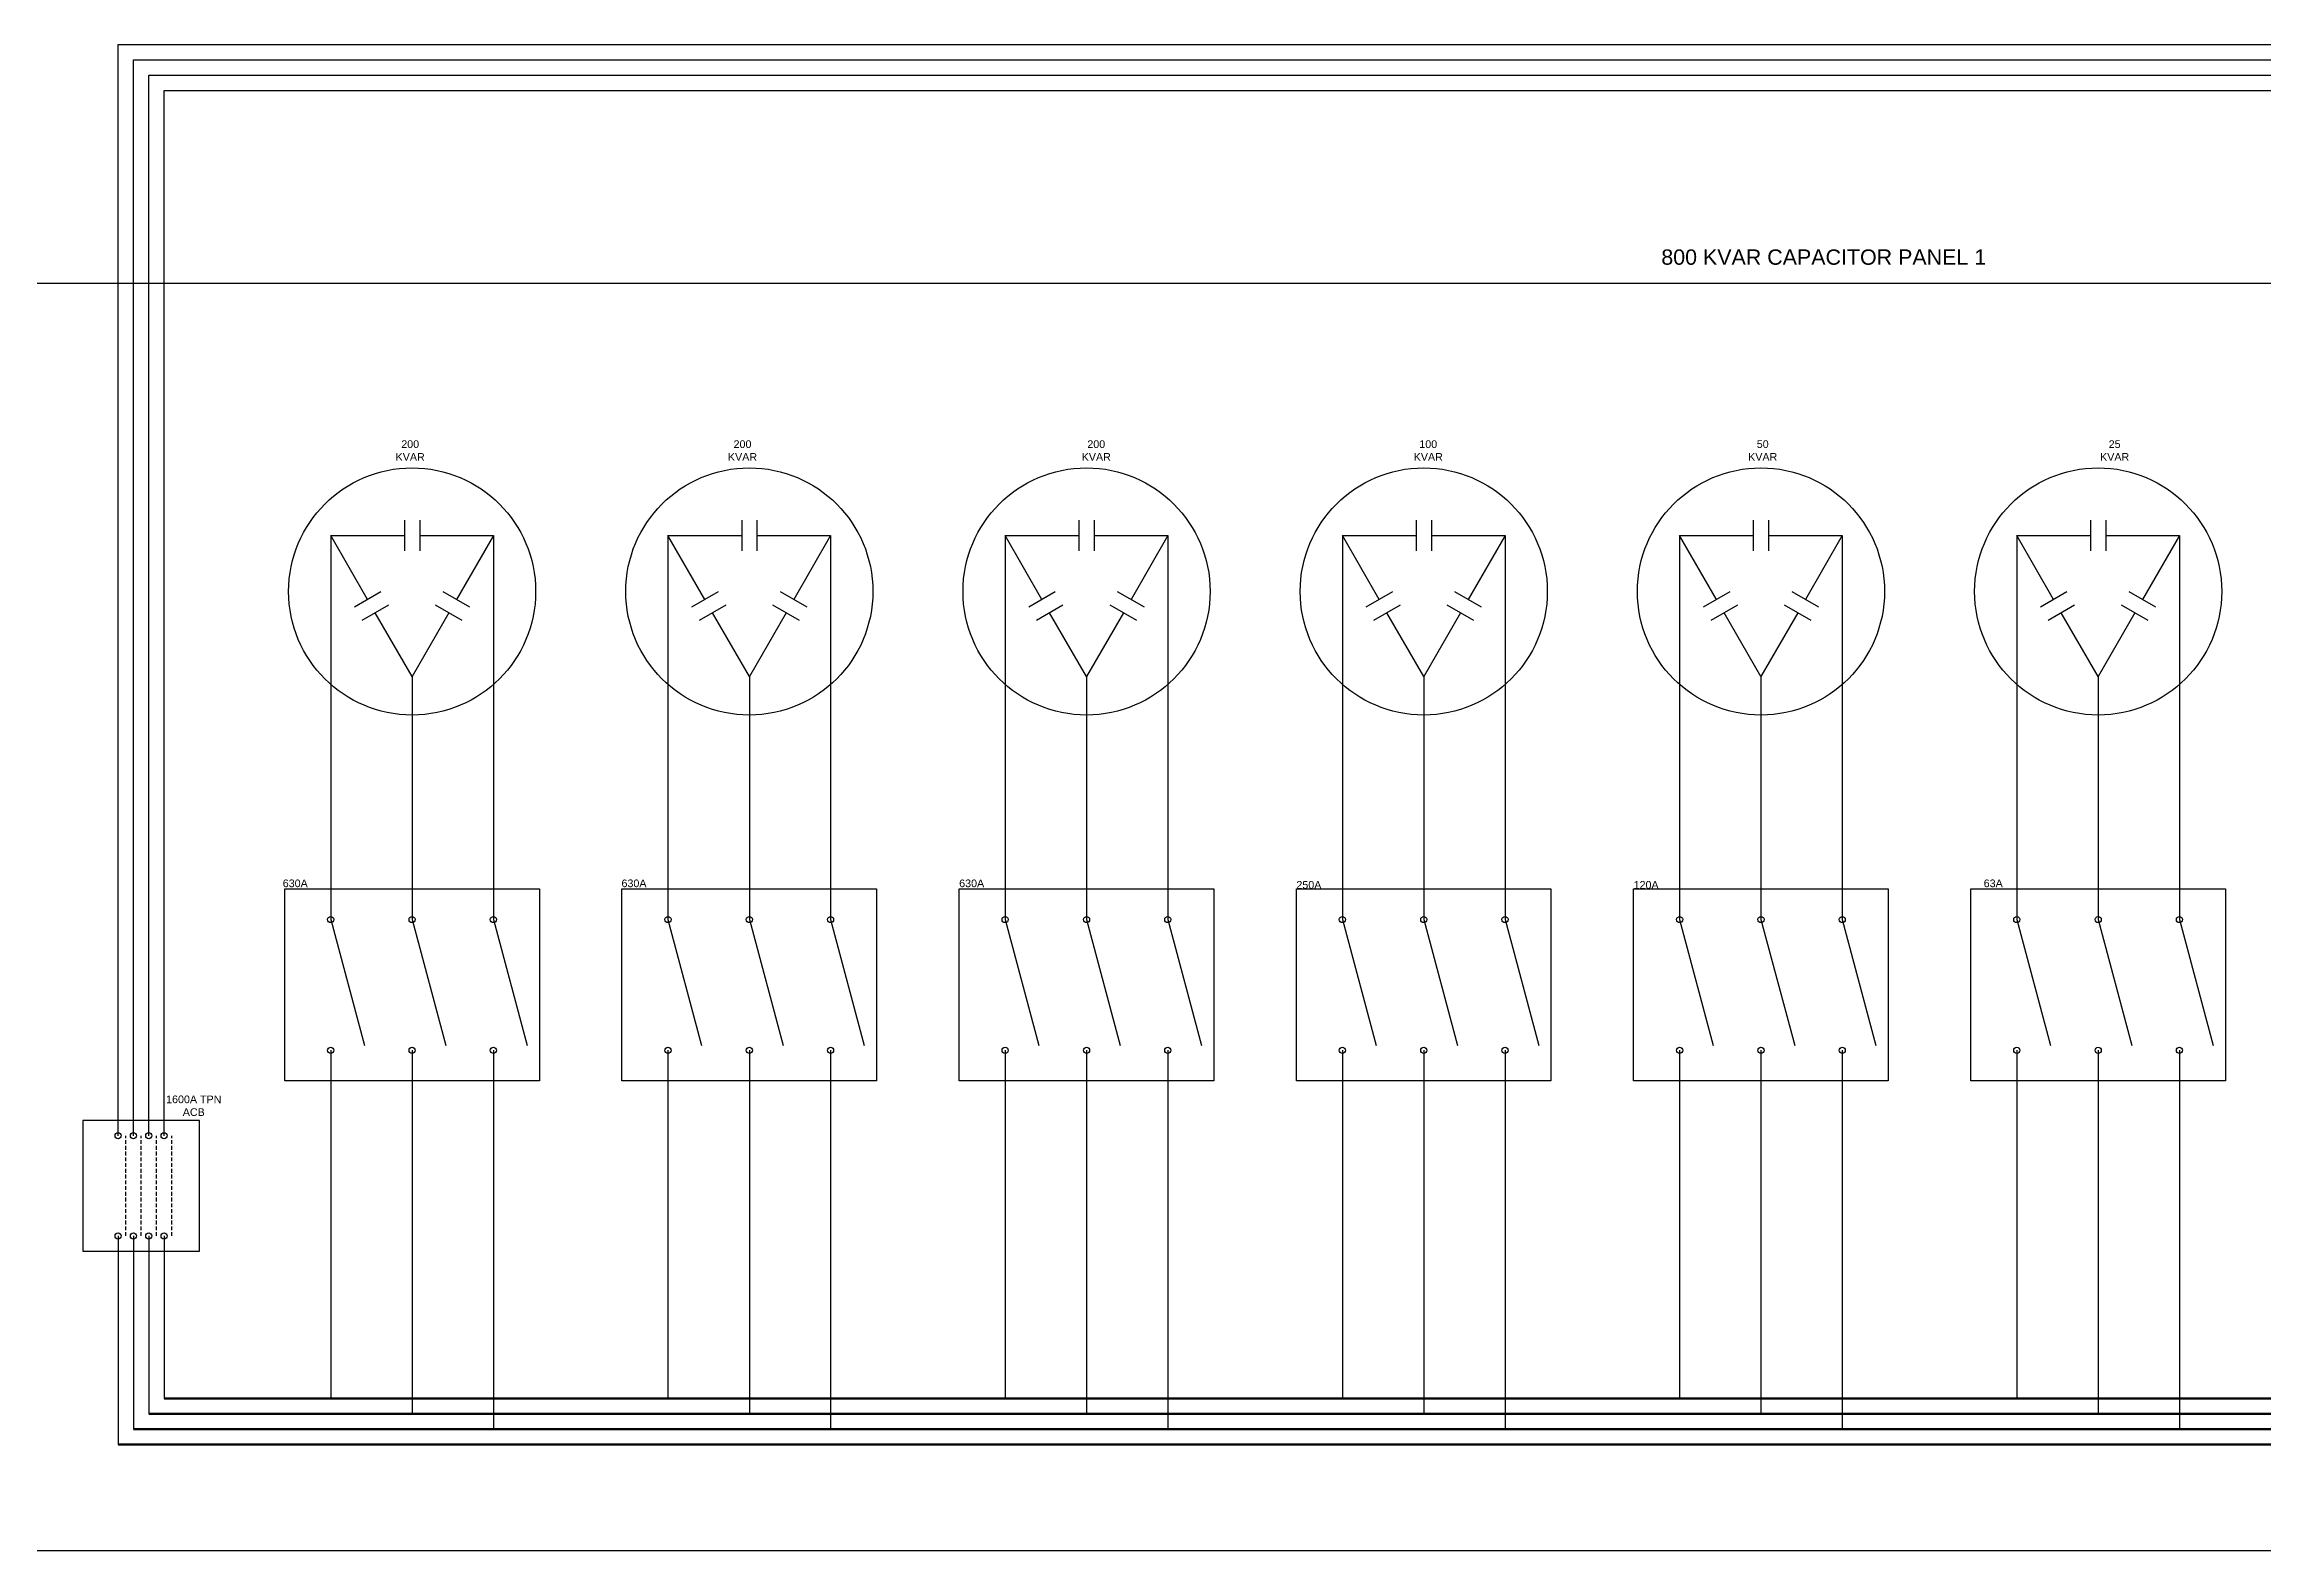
# Model space of a CAD drawing. Header units: inches. Extents: x -137 to 2243, y 16 to 894.
# Drawn here: x 631 to 775.8, y 204.4 to 302.6 of the extents above; entities that cross this region are included whole.
import ezdxf

# ---------------------------------------------------------------- set-up
doc = ezdxf.new("R2010")
doc.units = ezdxf.units.IN
doc.header["$MEASUREMENT"] = 0
doc.linetypes.add('DASHED2', pattern=[0.375, 0.25, -0.125])
doc.styles.get("Standard").update_dxf_attribs({"font": 'arial.ttf'})

msp = doc.modelspace()

# ---------------------------------------------------------------- linework, layer by layer
for p, q in [((635.82, 239.99), (635.82, 302.64)), ((635.82, 302.64), (890.46, 302.64)), ((636.82, 239.99), (636.82, 301.64)), ((636.82, 301.64), (889.46, 301.64)), ((637.82, 239.99), (637.82, 300.64)), ((637.82, 300.64), (888.46, 300.64)), ((638.82, 231.46), (638.82, 299.64)), ((638.82, 299.64), (887.46, 299.64)), ((654.5, 271.6), (654.5, 269.6)), ((655.5, 271.6), (655.5, 269.6)), ((676.5, 271.6), (676.5, 269.6)), ((677.5, 271.6), (677.5, 269.6)), ((698.5, 271.6), (698.5, 269.6)), ((699.5, 271.6), (699.5, 269.6)), ((720.5, 271.6), (720.5, 269.6)), ((721.5, 271.6), (721.5, 269.6)), ((742.5, 271.6), (742.5, 269.6)), ((743.5, 271.6), (743.5, 269.6)), ((764.5, 271.6), (764.5, 269.6)), ((765.5, 271.6), (765.5, 269.6)), ((649.69, 270.6), (649.69, 245.56)), ((660.3, 270.6), (660.3, 245.56)), ((671.69, 270.6), (671.69, 245.56)), ((682.3, 270.6), (682.3, 245.56)), ((693.69, 270.6), (693.69, 245.56)), ((704.3, 270.6), (704.3, 245.56)), ((715.69, 270.6), (715.69, 245.56)), ((726.3, 270.6), (726.3, 245.56)), ((737.69, 270.6), (737.69, 245.56)), ((748.3, 270.6), (748.3, 245.56)), ((759.69, 270.6), (759.69, 245.56)), ((770.3, 270.6), (770.3, 245.56)), ((652.96, 266.93), (651.23, 265.93)), ((658.77, 265.93), (657.03, 266.93)), ((674.96, 266.93), (673.23, 265.93)), ((680.77, 265.93), (679.03, 266.93)), ((696.96, 266.93), (695.23, 265.93)), ((702.77, 265.93), (701.03, 266.93)), ((718.96, 266.93), (717.23, 265.93)), ((724.77, 265.93), (723.03, 266.93)), ((740.96, 266.93), (739.23, 265.93)), ((746.77, 265.93), (745.03, 266.93)), ((762.96, 266.93), (761.23, 265.93)), ((768.77, 265.93), (767.03, 266.93)), ((653.46, 266.07), (651.73, 265.07)), ((658.27, 265.07), (656.53, 266.07)), ((675.46, 266.07), (673.73, 265.07)), ((680.27, 265.07), (678.53, 266.07)), ((697.46, 266.07), (695.73, 265.07)), ((702.27, 265.07), (700.53, 266.07)), ((719.46, 266.07), (717.73, 265.07)), ((724.27, 265.07), (722.53, 266.07)), ((741.46, 266.07), (739.73, 265.07)), ((746.27, 265.07), (744.53, 266.07)), ((763.46, 266.07), (761.73, 265.07)), ((768.27, 265.07), (766.53, 266.07)), ((655, 261.41), (655, 245.56)), ((677, 261.41), (677, 245.56)), ((699, 261.41), (699, 245.56)), ((721, 261.41), (721, 245.56)), ((743, 261.41), (743, 245.56)), ((765, 261.41), (765, 245.56)), ((649.69, 245.56), (651.89, 237.35)), ((655, 245.56), (657.2, 237.35)), ((660.3, 245.56), (662.5, 237.35)), ((671.69, 245.56), (673.89, 237.35)), ((677, 245.56), (679.2, 237.35)), ((682.3, 245.56), (684.5, 237.35)), ((693.69, 245.56), (695.89, 237.35)), ((699, 245.56), (701.2, 237.35)), ((704.3, 245.56), (706.5, 237.35)), ((715.69, 245.56), (717.89, 237.35)), ((721, 245.56), (723.2, 237.35)), ((726.3, 245.56), (728.5, 237.35)), ((737.69, 245.56), (739.89, 237.35)), ((743, 245.56), (745.2, 237.35)), ((748.3, 245.56), (750.5, 237.35)), ((759.69, 245.56), (761.89, 237.35)), ((765, 245.56), (767.2, 237.35)), ((770.3, 245.56), (772.5, 237.35)), ((635.82, 231.46), (635.82, 239.99)), ((636.82, 231.46), (636.82, 239.99)), ((637.82, 231.46), (637.82, 239.99)), ((649.69, 237.03), (649.69, 214.32)), ((655, 237.03), (655, 213.32)), ((655, 237.03), (655, 235.03)), ((660.3, 237.03), (660.3, 212.32)), ((671.69, 237.03), (671.69, 214.32)), ((677, 237.03), (677, 213.32)), ((677, 237.03), (677, 235.03)), ((682.3, 237.03), (682.3, 212.32)), ((693.69, 237.03), (693.69, 214.32)), ((699, 237.03), (699, 213.32)), ((699, 237.03), (699, 235.03)), ((704.3, 237.03), (704.3, 212.32)), ((715.69, 237.03), (715.69, 214.32)), ((721, 237.03), (721, 213.32)), ((721, 237.03), (721, 235.03)), ((726.3, 237.03), (726.3, 212.32)), ((737.69, 237.03), (737.69, 214.32)), ((743, 237.03), (743, 213.32)), ((743, 237.03), (743, 235.03)), ((748.3, 237.03), (748.3, 212.32)), ((759.69, 237.03), (759.69, 214.32)), ((765, 237.03), (765, 213.32)), ((765, 237.03), (765, 235.03)), ((770.3, 237.03), (770.3, 212.32)), ((635.82, 224.92), (635.82, 211.32)), ((636.82, 224.92), (636.82, 212.32)), ((637.82, 224.92), (637.82, 213.32)), ((638.82, 224.92), (638.82, 214.32))]:
    msp.add_line(p, q)
at = {"color": 18, "linetype": 'DASHED2', "true_color": 0x000000}
for p, q in [((636.32, 224.92), (636.32, 231.46)), ((637.32, 224.92), (637.32, 231.46)), ((638.32, 224.92), (638.32, 231.46)), ((639.32, 224.92), (639.32, 231.46))]:
    msp.add_line(p, q, dxfattribs=at)
at = {"color": 240, "lineweight": 211, "true_color": 0xed1f24}
msp.add_line((861.92, 214.32), (638.82, 214.32), dxfattribs=at)
at = {"color": 40, "lineweight": 211, "true_color": 0xf8d731}
msp.add_line((861.92, 213.32), (637.82, 213.32), dxfattribs=at)
at = {"color": 152, "lineweight": 211, "true_color": 0x2776bb}
msp.add_line((861.92, 212.32), (636.82, 212.32), dxfattribs=at)
at = {"color": 18, "lineweight": 211, "true_color": 0x000000}
msp.add_line((861.92, 211.32), (635.82, 211.32), dxfattribs=at)
for points in [[(620.82, 287.08), (869.56, 287.08), (869.56, 204.39), (620.82, 204.39)], [(646.69, 247.56), (663.3, 247.56), (663.3, 235.03), (646.69, 235.03)], [(668.69, 247.56), (685.3, 247.56), (685.3, 235.03), (668.69, 235.03)], [(690.69, 247.56), (707.3, 247.56), (707.3, 235.03), (690.69, 235.03)], [(712.69, 247.56), (729.3, 247.56), (729.3, 235.03), (712.69, 235.03)], [(734.69, 247.56), (751.3, 247.56), (751.3, 235.03), (734.69, 235.03)], [(756.69, 247.56), (773.3, 247.56), (773.3, 235.03), (756.69, 235.03)]]:
    msp.add_lwpolyline(points, close=True)
for points in [[(652.09, 266.43), (649.69, 270.6), (654.5, 270.6)], [(655.5, 270.6), (660.3, 270.6), (657.9, 266.43)], [(674.09, 266.43), (671.69, 270.6), (676.5, 270.6)], [(677.5, 270.6), (682.3, 270.6), (679.9, 266.43)], [(696.09, 266.43), (693.69, 270.6), (698.5, 270.6)], [(699.5, 270.6), (704.3, 270.6), (701.9, 266.43)], [(718.09, 266.43), (715.69, 270.6), (720.5, 270.6)], [(721.5, 270.6), (726.3, 270.6), (723.9, 266.43)], [(740.09, 266.43), (737.69, 270.6), (742.5, 270.6)], [(743.5, 270.6), (748.3, 270.6), (745.9, 266.43)], [(762.09, 266.43), (759.69, 270.6), (764.5, 270.6)], [(765.5, 270.6), (770.3, 270.6), (767.9, 266.43)], [(657.4, 265.57), (655, 261.41), (652.59, 265.57)], [(679.4, 265.57), (677, 261.41), (674.59, 265.57)], [(701.4, 265.57), (699, 261.41), (696.59, 265.57)], [(723.4, 265.57), (721, 261.41), (718.59, 265.57)], [(745.4, 265.57), (743, 261.41), (740.59, 265.57)], [(767.4, 265.57), (765, 261.41), (762.59, 265.57)]]:
    msp.add_lwpolyline(points)
at = {"color": 18, "true_color": 0x000000}
msp.add_lwpolyline([(633.52, 223.92), (641.12, 223.92), (641.12, 232.46), (633.52, 232.46)], close=True, dxfattribs=at)
for centre in [(655, 266.96), (677, 266.96), (699, 266.96), (721, 266.96), (743, 266.96), (765, 266.96)]:
    msp.add_circle(centre, 8.06)
at = {"color": 9}
for centre in [(649.69, 245.56), (655, 245.56), (660.3, 245.56), (671.69, 245.56), (677, 245.56), (682.3, 245.56), (693.69, 245.56), (699, 245.56), (704.3, 245.56), (715.69, 245.56), (721, 245.56), (726.3, 245.56), (737.69, 245.56), (743, 245.56), (748.3, 245.56), (759.69, 245.56), (765, 245.56), (770.3, 245.56), (649.69, 237.03), (655, 237.03), (660.3, 237.03), (671.69, 237.03), (677, 237.03), (682.3, 237.03), (693.69, 237.03), (699, 237.03), (704.3, 237.03), (715.69, 237.03), (721, 237.03), (726.3, 237.03), (737.69, 237.03), (743, 237.03), (748.3, 237.03), (759.69, 237.03), (765, 237.03), (770.3, 237.03)]:
    msp.add_circle(centre, 0.201, dxfattribs=at)
at = {"color": 18, "true_color": 0x000000}
for centre in [(635.82, 231.46), (636.82, 231.46), (637.82, 231.46), (638.82, 231.46), (635.82, 224.92), (636.82, 224.92), (637.82, 224.92), (638.82, 224.92)]:
    msp.add_circle(centre, 0.201, dxfattribs=at)

# ---------------------------------------------------------------- texts
at = {"attachment_point": 1}
for s, width, insert, char_height in [('\\pxqc;800 KVAR CAPACITOR PANEL 1', 26.5285, (733.83, 289.27), 1), ('\\pxqc;200\\PKVAR', 2.8873, (653.43, 276.82), 0.5), ('\\pxqc;200\\PKVAR', 2.8873, (675.11, 276.82), 0.5), ('\\pxqc;200\\PKVAR', 2.8873, (698.19, 276.82), 0.5), ('\\pxqc;100\\PKVAR', 2.8873, (719.85, 276.82), 0.5), ('\\pxqc;50\\PKVAR', 2.8873, (741.67, 276.82), 0.5), ('\\pxqc;25\\PKVAR', 2.8873, (764.63, 276.82), 0.5), ('630A', 31.2568, (646.56, 248.17), 0.5), ('630A', 31.2568, (668.66, 248.17), 0.5), ('630A', 31.2568, (690.69, 248.17), 0.5), ('250A', 31.2568, (712.69, 248.07), 0.5), ('120A', 31.2568, (734.69, 248.07), 0.5), ('63A', 31.2568, (757.53, 248.17), 0.5)]:
    msp.add_mtext_dynamic_manual_height_columns(s, width=width, gutter_width=1, heights=[0], dxfattribs=dict(at, insert=insert, char_height=char_height))
at = {"color": 18, "true_color": 0x000000, "insert": (638.21, 232.74), "char_height": 0.5, "attachment_point": 7}
msp.add_mtext_dynamic_manual_height_columns('\\pxqc;1600A TPN\\PACB', width=5.0895, gutter_width=1, heights=[2.19], dxfattribs=at)

doc.saveas('drawing.dxf')
